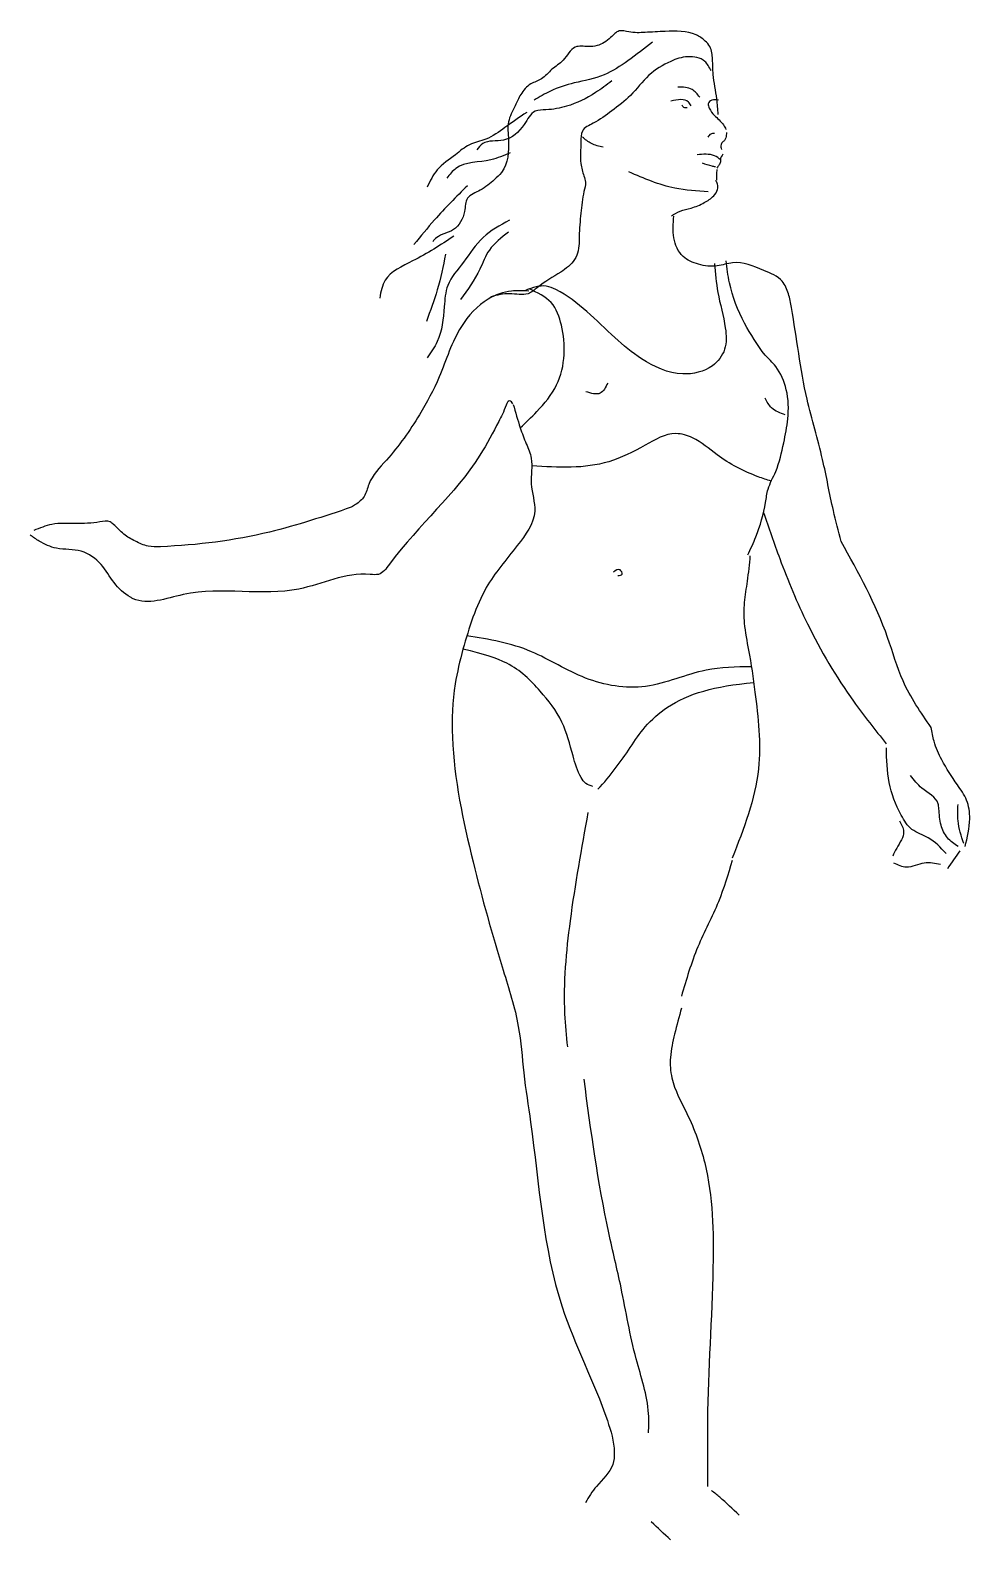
# Model space of a CAD drawing. Header units: millimetres. Extents: x -725 to 339, y 0 to 1708.
import ezdxf

# ---------------------------------------------------------------- set-up
doc = ezdxf.new("R2010")
doc.units = ezdxf.units.MM
doc.layers.add('ceco.net 141', color=7, linetype='Continuous')

msp = doc.modelspace()

# ---------------------------------------------------------------- linework, layer by layer
at = {"layer": 'ceco.net 141', "linetype": 'Continuous'}
for points in [[(54.1, 1612.9), (52.5, 1630.3), (48.4, 1658.2), (47.6, 1675.2), (44.5, 1689.6), (39.4, 1695.9), (29.1, 1702.8), (-5.9, 1706.8), (-28.7, 1705.6), (-47.1, 1706.2), (-57.9, 1707.3), (-67.7, 1699.9), (-83.1, 1690.7), (-92.9, 1689.6), (-107.7, 1689), (-121.5, 1674.1), (-134.1, 1663.9), (-146.1, 1653), (-158.1, 1647.3), (-169.5, 1635.3), (-175.8, 1622.7), (-183.3, 1604.4), (-183.3, 1584.3), (-191.3, 1547.2), (-199.3, 1539.1), (-215.3, 1527.1), (-229.6, 1518), (-233.1, 1503.1), (-245.7, 1482.5), (-264.6, 1473.4), (-269.1, 1468.8)], [(-20.2, 1694.7), (-48.2, 1673.6), (-75.1, 1657.6), (-108.9, 1648.4), (-135.8, 1639.3), (-154.1, 1629)], [(45.9, 1662.4), (38.8, 1672.9), (19.6, 1678.1), (0.3, 1672.9), (-24.3, 1657.1), (-45.3, 1634.3), (-66.4, 1616.8), (-87.4, 1602.8), (-99.7, 1594), (-101.4, 1581.8), (-101.4, 1557.2), (-97.9, 1543.2), (-96.2, 1536.2), (-97.9, 1525.7), (-101.4, 1501.1), (-103.2, 1474.8), (-103.2, 1469.6), (-108.5, 1448.6), (-124.2, 1434.5), (-150.6, 1417), (-161.1, 1410), (-182.1, 1410), (-203.2, 1406.5)], [(-66.5, 1650.7), (-84.8, 1637.5), (-117.5, 1622.1), (-140.9, 1618.1), (-153, 1616.4), (-165.5, 1601.5), (-189, 1583.8), (-212.5, 1579.8), (-219.3, 1572.9)], [(33.1, 1632.4), (24.5, 1641), (8.5, 1643.8)], [(23.3, 1622.7), (20.5, 1626.7), (0.4, 1627.8)], [(18.9, 1620.2), (15.3, 1620.6), (13.2, 1623.4)], [(54.2, 1629), (46.8, 1629), (42.8, 1625), (43.9, 1619.8), (49.7, 1611.8), (60, 1600.9), (62.8, 1595.8)], [(-162.7, 1615.2), (-187.3, 1598.1), (-209, 1584.9), (-227.4, 1578.6), (-243.4, 1567.2), (-264, 1550), (-275.4, 1530.6)], [(49.7, 1591.2), (45.7, 1590.6), (42.2, 1587.2)], [(63.4, 1592.3), (62.6, 1586.2), (61, 1583.4), (58.2, 1580.6), (57.4, 1578.9), (56.9, 1575.7), (57.8, 1573.3)], [(-76.3, 1575.8), (-89.4, 1579.8), (-99.7, 1587.2)], [(-181.6, 1569.5), (-203.3, 1561.5), (-242.8, 1551.7), (-253.1, 1540.9)], [(57.1, 1561.5), (49.7, 1566), (30.2, 1567.2)], [(50.9, 1553.5), (47.2, 1554.3), (36.3, 1557.5)], [(59.4, 1568), (56.5, 1561.5), (56.5, 1559.1), (54.9, 1555.5), (52.5, 1552.2)], [(42.8, 1525.4), (5, 1529.4), (-47.1, 1547.7)], [(1.1, 1498), (10.8, 1503.3), (23.4, 1506.9), (38.3, 1513), (48.9, 1520.7), (53.3, 1528), (53.3, 1534), (51.3, 1538.1)], [(52.5, 1550.6), (52.1, 1544.6), (52.1, 1538.5)], [(-229.8, 1532.2), (-267, 1493.5), (-290.3, 1465.6)], [(-182.2, 1493.1), (-212, 1473.7), (-234.3, 1445.6), (-252, 1419.3), (-256, 1395.3), (-264, 1355.8), (-275.5, 1337.5)], [(193.2, 1129.6), (184.4, 1164.6), (172.1, 1222.5), (154.6, 1290.8), (137, 1394.2), (133.5, 1410), (126.5, 1424), (105.5, 1436.3), (70.4, 1445), (52.9, 1441.5), (31.8, 1443.3), (14.3, 1452.1), (3.8, 1473.1), (3.8, 1497.6)], [(-245.3, 1474.9), (-291.8, 1447), (-322.9, 1425.2), (-329.1, 1405.1)], [(-183.2, 1479.5), (-205, 1459.4), (-215.8, 1437.6), (-237.5, 1403.5)], [(-254.6, 1454.7), (-263.9, 1414.4), (-276.3, 1378.7)], [(49.7, 1444.1), (53.6, 1411.5), (62.1, 1371.2), (61.3, 1347.1), (47.4, 1328.5), (14, 1319.2), (-32.6, 1336.3), (-62.9, 1360.3), (-94.7, 1389.8), (-129.6, 1414.6), (-140.5, 1418.5), (-163.8, 1413.9)], [(107, 1340.3), (83.8, 1376.6), (66.8, 1422.4), (62.9, 1447.2)], [(-160.4, 1413), (-179.9, 1413), (-206.2, 1403.9), (-236.6, 1373), (-261.8, 1315.8), (-284.1, 1272.9), (-321.5, 1221.7), (-341.5, 1194.2), (-346.7, 1180.5), (-356.4, 1171.3), (-361.2, 1168.3)], [(87.6, 1114.4), (96.7, 1135), (107.6, 1173.9), (110.5, 1188.7), (119.1, 1208.8), (128.2, 1241.4), (132.8, 1268.3), (131.1, 1301.4), (119.1, 1327.7), (107, 1340.3)], [(-71, 1308.9), (-79.6, 1297.4), (-95.6, 1299.1)], [(-178.4, 1285.2), (-180.1, 1287.5), (-182.4, 1288.6), (-185.8, 1284), (-194.4, 1265.2), (-215.6, 1227.4), (-318.1, 1103.8), (-330.6, 1092.4), (-339.8, 1092.4), (-420.5, 1075.8), (-551.6, 1069.5), (-608.2, 1064.9), (-611.3, 1066.5), (-629.7, 1083.1), (-644.5, 1103.7), (-666.9, 1118.6), (-694.9, 1122), (-714.4, 1130), (-724.7, 1136.9)], [(-177.9, 1284.8), (-170, 1258.3), (-163.2, 1240.2), (-157.6, 1223.8), (-157.6, 1195), (-153.6, 1163.9), (-173.4, 1124.9), (-208.4, 1077.4), (-235, 1007.9)], [(129.9, 1272.8), (114.5, 1280.8), (107, 1291.7)], [(-361.2, 1168.3), (-453.9, 1140.3), (-577, 1123.7), (-591.3, 1124.3), (-605.6, 1130), (-618.8, 1138), (-630.2, 1148.9), (-634.2, 1151.7), (-645.7, 1151.7), (-673.2, 1150), (-700.1, 1148.9), (-720.7, 1142)], [(105.2, 1162.5), (123.7, 1110.3), (155.1, 1036.4), (207.3, 948.8), (244.3, 900.6)], [(294.9, 919.3), (263.3, 971.8), (245.8, 1020.9), (193.2, 1129.6)], [(90, 1113.5), (86.8, 1084.6), (83.5, 1060.5), (83.5, 1037.2), (88.4, 1006.7), (95.6, 959.3), (99.6, 872.5), (69.9, 771.3)], [(-59.5, 1091), (-54.7, 1092.6), (-57.1, 1097.4), (-64.4, 1095)], [(-235, 1007.9), (-243.6, 968.6), (-246.7, 908.1), (-223.4, 767), (-189.3, 644.5), (-172.2, 580.9), (-166, 528.2), (-158.3, 472.4), (-122.6, 263.6), (-71.4, 134.9), (-63.6, 99.2), (-65.2, 85.3), (-83.8, 60.5), (-96.2, 41.9)], [(333.4, 784.3), (338.7, 815.9), (335.2, 836.9), (324.7, 854.4), (307.1, 882.5), (298.4, 903.5), (294.9, 919.3)], [(311.9, 776.6), (291.8, 794.3), (273.3, 803.9), (261.2, 820), (247.6, 856.9), (244.4, 896.3)], [(325.5, 784.6), (313.5, 794.3), (306.3, 808.7), (303.8, 827.2), (303, 832.8), (284.6, 850.5), (271.7, 865)], [(-116.3, 557.8), (-119.4, 595), (-113.2, 700.5), (-93, 823)], [(332, 787.8), (325.5, 813.6), (325.5, 832)], [(259.2, 813.7), (263.9, 801.3), (256.1, 782.7), (251.5, 773.4)], [(327.5, 779.6), (313.5, 759.4)], [(69.8, 768.6), (54.3, 722), (31, 670.9), (12.4, 615)], [(305.8, 764.1), (287.2, 765.6), (267, 761), (253, 765.6)], [(12.4, 601.7), (4.7, 572.2), (0, 545.9), (1.6, 522.6), (18.6, 482.3), (38.8, 426.5), (48.1, 308.6), (41.9, 134.9), (41.9, 72.9), (41.9, 60.5)], [(-24.8, 121), (-24.8, 142.7), (-38.8, 204.7), (-55.9, 285.3), (-69.8, 347.4), (-97.8, 521.1)], [(77.6, 27.9), (55.9, 48.1), (46.5, 55.8)], [(0, 0), (-21.7, 20.2)]]:
    msp.add_spline(points, degree=3, dxfattribs=at)
for points, knots in [([(-170, 1258.2), (-163.7, 1264.2), (-148.3, 1278.9), (-126.6, 1304.6), (-118.5, 1340.5), (-121.7, 1372.4), (-132.5, 1402.9), (-150.6, 1411.2), (-159.9, 1415.4)], [0.958534, 0.958534, 0.958534, 0.958534, 3.567132, 7.338242, 10.856858, 14.20714, 17.019563, 19.948267, 19.948267, 19.948267, 19.948267]), ([(114, 1197.9), (109.1, 1199.4), (87.5, 1206.6), (56.7, 1222.4), (30.5, 1246.5), (-0.1, 1255.3), (-31.3, 1236.5), (-81.7, 1211), (-126.9, 1213.1), (-156.9, 1215.3)], [1.226538, 1.226538, 1.226538, 1.226538, 2.773719, 8.051415, 11.452934, 13.373159, 17.106875, 21.622601, 30.364537, 30.364537, 30.364537, 30.364537]), ([(91.6, 987.7), (74.3, 987.8), (33.3, 986.9), (-26.2, 958.6), (-98.2, 970.6), (-157.9, 1010.4), (-205.2, 1019.3), (-230.6, 1022.7)], [0.788555, 0.788555, 0.788555, 0.788555, 5.922999, 13.016479, 19.882337, 26.690272, 34.253634, 34.253634, 34.253634, 34.253634]), ([(-87.8, 852.5), (-90.6, 853.3), (-96.3, 854.9), (-104.7, 867.5), (-111.8, 891.3), (-120.6, 927.6), (-149.6, 964.1), (-177.3, 991.4), (-210.5, 1002.2), (-235, 1007.8)], [0, 0, 0, 0, 0.860796, 1.708537, 4.326913, 8.366441, 12.722317, 18.086792, 21.91481, 21.91481, 21.91481, 21.91481]), ([(-82.1, 849.4), (-68.2, 863.8), (-49.1, 890.4), (-29.7, 920.7), (8.1, 954.4), (49.8, 966), (94.2, 969.9)], [0, 0, 0, 0, 6.000017, 9.230387, 12.705978, 21.235903, 21.235903, 21.235903, 21.235903])]:
    msp.add_open_spline(points, degree=3, knots=knots, dxfattribs=at)

doc.saveas('drawing.dxf')
